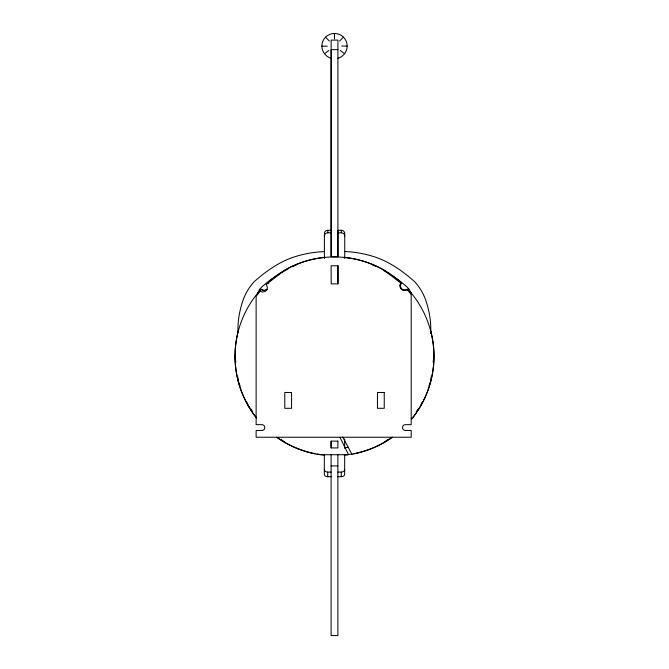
<?xml version="1.0" encoding="UTF-8"?>
<svg xmlns="http://www.w3.org/2000/svg" width="669" height="669" viewBox="0 0 669 669"><rect width="100%" height="100%" fill="white"/><g stroke="black" fill="none" stroke-linecap="round" stroke-linejoin="round"><path stroke-width="1" d="M344.744 258.527L344.744 233.456A3.395 3.153 0 0 0 341.357 230.303L337.962 230.303L337.929 256.737L331.13 256.737L331.147 49.623L337.912 49.623M331.13 58.287C325.786 56.815 321.923 51.68 321.856 46.161A12.661 12.661 0 0 1 334.467 33.45A12.661 12.661 0 0 1 347.178 46.061C347.169 51.622 343.272 56.79 337.912 58.295M431.246 376.697L430.568 381.848L428.98 385.687M433.144 362.28L433.554 359.194M257.532 293.507L259.697 289.192L262.031 286.725A139.537 139.537 0 0 1 280.955 272.994M420.634 405.84L422.223 402.002M416.277 411.519L418.142 409.085M257.598 293.005L261.203 289.192A4.524 4.524 0 0 0 266.705 289.501M339.609 40.976L343.431 37.121M271.388 279.216L267.475 282.761L267.893 283.221M407.103 289.936L407.864 289.359L411.402 293.256A99.472 99.472 0 0 1 411.402 419.463M384.223 442.251L387.468 439.759M324.54 53.721L328.855 50.434M321.856 46.161L327.283 46.161M341.75 46.061L347.178 46.061M324.398 258.527L324.398 233.456A3.395 3.153 0 0 1 327.793 230.303L331.18 230.303M324.398 235.973A3.395 3.153 0 0 1 327.793 232.82L331.18 232.82M337.962 232.82L341.357 232.82A3.395 3.153 0 0 1 344.744 235.973M337.962 265.794L331.13 265.777L331.18 283.882L337.962 283.882L337.962 265.794L337.912 283.865M337.904 441.147L331.105 441.13L331.105 447.912L337.904 447.929L337.887 441.13M331.096 465.908L337.878 465.908M324.323 469.613A3.395 2.484 0 0 0 327.71 472.088L331.105 472.088M337.887 472.088L341.274 472.088A3.395 2.484 0 0 0 344.669 469.613M337.887 476.713L341.274 476.713A3.395 2.484 0 0 0 344.669 474.237L344.669 454.293M324.323 454.293L324.323 474.221A3.395 2.484 0 0 0 327.71 476.704L331.105 476.713M337.912 256.737L337.912 40.115L331.147 40.115L331.13 256.737M340.203 50.409L344.527 53.679M281.515 439.759L284.76 442.251M398.247 279.801L401.492 282.744L400.89 283.547A4.524 4.524 0 0 0 407.12 289.66L407.847 289.1L411.385 293.005M325.527 37.196L329.382 41.018M268.085 283.765L267.508 283.004L271.405 279.466A99.472 99.472 0 0 1 324.758 257.373M252.706 411.519L248.35 405.84L246.761 402.002M342.72 437.033L351.869 454.226L353.918 453.916A99.472 99.472 0 0 0 392.185 437.401M339.944 437.367L348.541 454.711L320.476 454.711L315.107 453.916A99.472 99.472 0 0 1 276.832 437.401M240.004 385.687L238.415 381.848L237.729 376.697M411.209 293.415L409.043 289.108L406.71 286.641A139.537 139.537 0 0 0 392.084 275.611M235.02 356.109L235.839 362.28M238.005 332.669C237.537 321.438 239.544 310.19 243.257 299.603A53.503 53.503 0 0 1 254.036 281.825C265.56 271.564 278.505 262.332 293.206 257.272A111.347 111.347 0 0 1 324.381 251.603M334.467 33.45L334.492 38.877M344.669 438.973L344.669 448.163M341.357 230.303L341.357 232.82M341.274 472.088L341.274 476.713M337.878 454.694L337.878 635.55L331.096 635.55L331.096 454.694M331.122 441.147L331.122 447.929M327.793 230.303L327.793 232.82M327.71 472.088L327.71 476.704M430.485 330.043A99.472 99.472 0 0 1 411.385 419.204M392.168 437.15A99.472 99.472 0 0 1 390.562 438.262M389.751 438.814A99.472 99.472 0 0 1 353.901 453.666M352.128 454A99.472 99.472 0 0 1 344.242 455.096M324.741 455.096A99.472 99.472 0 0 1 317.006 454.025M315.082 453.666A99.472 99.472 0 0 1 279.232 438.814M278.421 438.262A99.472 99.472 0 0 1 276.815 437.15M256.378 417.69A99.472 99.472 0 0 1 238.499 330.043M348.532 447.268A92.238 92.238 0 0 1 344.518 447.795M256.394 417.941A99.472 99.472 0 0 1 257.615 293.256L261.153 289.359L261.913 289.936A4.524 4.524 0 0 0 267.374 289.225M344.259 257.373A99.472 99.472 0 0 1 397.612 279.466L401.509 283.004L400.932 283.765A4.524 4.524 0 0 0 406.016 290.388M281.833 272.467A139.537 139.537 0 0 1 284.476 270.937M285.362 270.435A139.537 139.537 0 0 1 288.046 268.98M292.596 266.688A139.537 139.537 0 0 1 296.292 264.974M344.351 251.511A111.347 111.347 0 0 1 375.535 257.18C390.236 262.24 403.181 271.472 414.705 281.733A53.503 53.503 0 0 1 425.484 299.511C429.197 310.098 431.204 321.354 430.736 332.585A17.662 17.662 0 0 1 430.644 333.714M372.449 264.891A139.537 139.537 0 0 1 376.145 266.605M383.379 270.351A139.537 139.537 0 0 1 386.908 272.375M387.777 272.902A139.537 139.537 0 0 1 390.378 274.507M411.192 294.527L411.192 424.664L405.406 424.664A2.893 2.893 0 0 0 402.512 427.558A2.893 2.893 0 0 0 405.406 430.46L411.192 430.46L411.192 437.242L256.127 437.242L256.127 430.46L261.913 430.46A2.893 2.893 0 0 0 264.807 427.558A2.893 2.893 0 0 0 261.913 424.664L256.127 424.664L256.127 296.367L260.132 291.149A4.524 4.524 0 0 0 266.471 284.81L266.128 284.459L284.634 270.259A99.472 99.472 0 0 1 384.098 270.259L400.672 282.979A4.524 4.524 0 0 0 407.011 289.317L411.192 294.527M291.559 392.494L284.777 392.477L284.777 408.299L291.559 408.299L291.559 392.477M384.257 392.494L377.45 392.477L377.45 408.299L384.257 408.299L384.232 392.477"/></g></svg>
